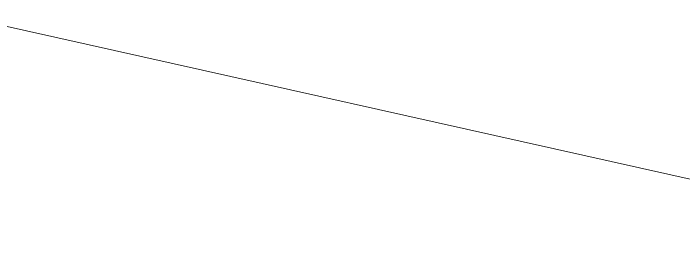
# Model space of a CAD drawing. Header units: inches. Extents: x 0 to 10.7, y 0 to 8.2.
# Drawn here: x 5.2769 to 5.3845, y 4.8321 to 4.872 of the extents above; entities that cross this region are included whole.
import ezdxf

# ---------------------------------------------------------------- set-up
doc = ezdxf.new("R2010")
doc.units = ezdxf.units.IN
doc.header["$MEASUREMENT"] = 0

msp = doc.modelspace()

# ---------------------------------------------------------------- linework, layer by layer
at = {"color": 7, "linetype": 'Continuous', "lineweight": 15}
msp.add_line((5.4446638879, 4.832122892), (5.2664607203, 4.8719516168), dxfattribs=at)

doc.saveas('drawing.dxf')
